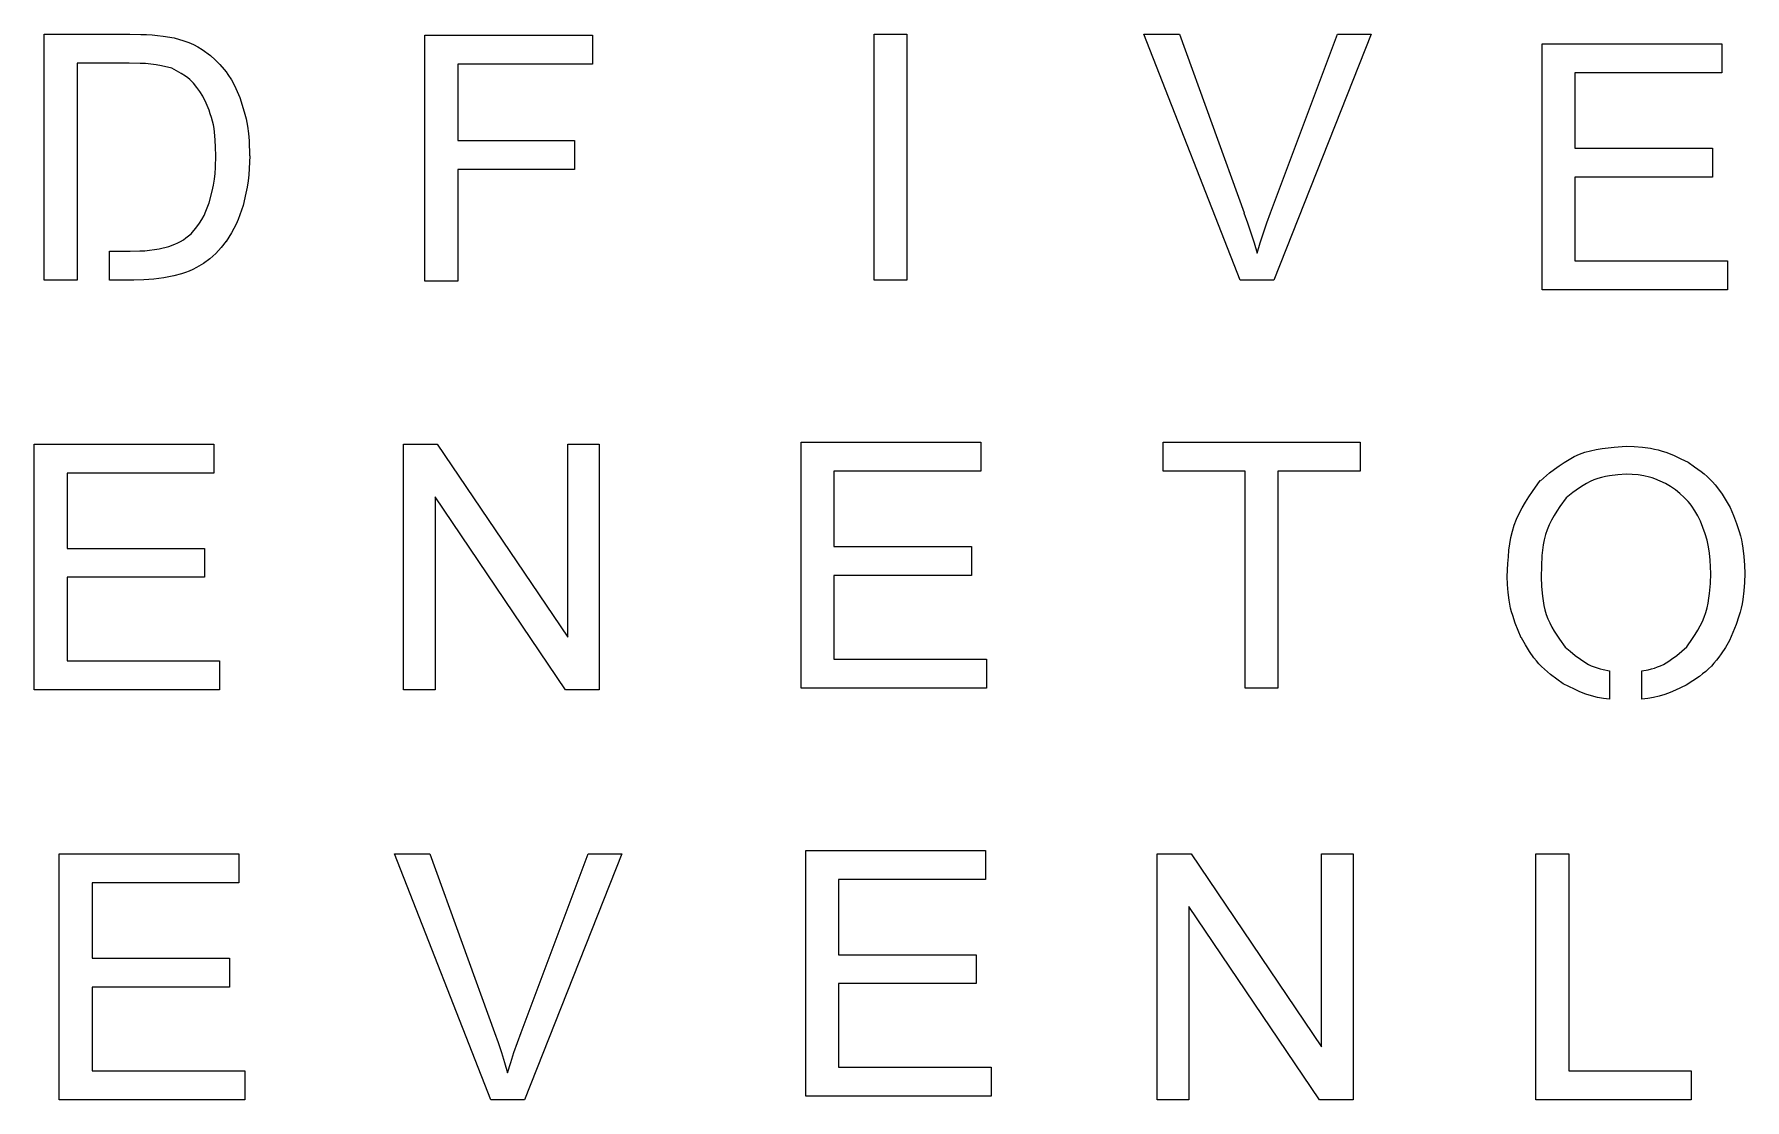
# Model space of a CAD drawing. Extents: x 21 to 191, y 19 to 188.
# Drawn here: x 117.4 to 190.7, y 107.3 to 152.9 of the extents above; entities that cross this region are included whole.
import ezdxf

# ---------------------------------------------------------------- set-up
doc = ezdxf.new("R2010")
doc.units = 0

msp = doc.modelspace()

# ---------------------------------------------------------------- linework, layer by layer
at = {"layer": 'Layer 1'}
for p, q in [((117.848, 142.383), (117.848, 152.921)), ((117.848, 152.921), (121.516, 152.921)), ((121.516, 152.921), (121.516, 152.921)), ((121.516, 152.921), (121.993, 152.9163)), ((121.993, 152.9163), (122.23106, 152.9088)), ((122.23106, 152.9088), (122.46854, 152.89536)), ((122.46854, 152.89536), (122.70534, 152.87328)), ((122.70534, 152.87328), (122.94137, 152.84352)), ((122.94137, 152.84352), (123.41216, 152.7696)), ((123.41216, 152.7696), (123.412, 152.77)), ((123.412, 152.77), (123.83447, 152.645683)), ((123.83447, 152.645683), (124.04033, 152.572723)), ((124.04033, 152.572723), (124.23978, 152.487283)), ((134.167, 142.341), (134.167, 152.88)), ((134.167, 152.88), (141.351, 152.88)), ((141.351, 152.88), (141.351, 151.636)), ((153.413, 142.384), (153.413, 152.923)), ((153.413, 152.923), (154.823, 152.923)), ((154.823, 152.923), (154.823, 142.384)), ((169.101, 142.384), (164.975, 152.923)), ((164.975, 152.923), (166.501, 152.923)), ((166.501, 152.923), (169.26877, 145.26704)), ((170.40182, 145.267275), (173.27856, 152.923235)), ((174.717, 152.923), (170.54718, 142.3844)), ((173.27856, 152.923235), (174.717, 152.923)), ((182.044, 141.972), (182.044, 152.511)), ((182.044, 152.511), (189.744, 152.511)), ((189.744, 152.511), (189.744, 151.267)), ((124.23978, 152.487283), (124.43118, 152.385237)), ((124.43118, 152.385237), (124.61579, 152.26956)), ((124.61579, 152.26956), (124.97376, 152.015549)), ((124.97376, 152.015549), (124.974, 152.015)), ((124.974, 152.015), (125.1751, 151.819932)), ((125.1751, 151.819932), (125.37058, 151.620928)), ((121.4935, 151.679509), (119.256, 151.679)), ((119.256, 151.679), (119.257, 142.383)), ((121.95605, 151.674909), (121.4935, 151.679509)), ((122.18635, 151.665309), (121.95605, 151.674909)), ((122.41539, 151.646109), (122.18635, 151.665309)), ((122.64278, 151.615389), (122.41539, 151.646109)), ((122.86852, 151.572189), (122.64278, 151.615389)), ((123.317, 151.464), (122.86852, 151.572189)), ((123.31733, 151.463474), (123.317, 151.464)), ((123.52115, 151.35634), (123.31733, 151.463474)), ((123.72002, 151.243734), (123.52115, 151.35634)), ((123.90899, 151.119993), (123.72002, 151.243734)), ((123.99819, 151.051833), (123.90899, 151.119993)), ((124.08359, 150.978873), (123.99819, 151.051833)), ((125.37058, 151.620928), (125.5548, 151.414245)), ((125.5548, 151.414245), (125.6411, 151.306727)), ((125.6411, 151.306727), (125.7226, 151.19585)), ((125.7226, 151.19585), (125.86966, 150.963535)), ((141.351, 151.636), (135.576, 151.636)), ((135.576, 151.636), (135.576, 148.373)), ((189.744, 151.267), (183.453, 151.267)), ((183.453, 151.267), (183.453, 148.039)), ((124.24085, 150.819612), (124.08359, 150.978873)), ((124.38491, 150.645568), (124.24085, 150.819612)), ((124.52014, 150.461732), (124.38491, 150.645568)), ((124.651, 150.273), (124.52014, 150.461732)), ((125.86966, 150.963535), (126.00043, 150.719988)), ((126.00043, 150.719988), (126.12034, 150.468953)), ((126.12034, 150.468953), (126.23481, 150.214175)), ((124.65129, 150.273353), (124.651, 150.273)), ((124.78565, 149.970672), (124.65129, 150.273353)), ((124.9108, 149.665878), (124.78565, 149.970672)), ((124.9671, 149.512089), (124.9108, 149.665878)), ((126.23481, 150.214175), (126.235, 150.215)), ((126.235, 150.215), (126.41912, 149.602053)), ((126.41912, 149.602053), (126.49672, 149.293227)), ((125.0175, 149.356957), (124.9671, 149.512089)), ((125.0611, 149.200288), (125.0175, 149.356957)), ((125.097, 149.041796), (125.0611, 149.200288)), ((125.1261, 148.881671), (125.097, 149.041796)), ((125.1484, 148.720106), (125.1261, 148.881671)), ((126.49672, 149.293227), (126.55782, 148.981522)), ((126.55782, 148.981522), (126.59952, 148.666553)), ((125.1775, 148.393521), (125.1484, 148.720106)), ((125.192, 148.063577), (125.1775, 148.393521)), ((126.59952, 148.666553), (126.62572, 148.348992)), ((126.62572, 148.348992), (126.65292, 147.709645)), ((135.576, 148.373), (140.574, 148.373)), ((140.574, 148.373), (140.574, 147.129)), ((125.18459, 147.216424), (125.20009, 147.731837)), ((125.2, 147.732), (125.192, 148.063577)), ((125.20009, 147.731837), (125.2, 147.732)), ((126.653, 147.709), (126.6355, 147.169876)), ((126.65292, 147.709645), (126.653, 147.709)), ((183.453, 148.039), (189.345, 148.039)), ((189.345, 148.039), (189.345, 146.803)), ((125.10019, 146.451992), (125.14089, 146.705043)), ((125.14089, 146.705043), (125.16809, 146.960013)), ((125.16809, 146.960013), (125.18459, 147.216424)), ((126.5899, 146.634495), (126.5482, 146.369349)), ((126.618, 146.901466), (126.5899, 146.634495)), ((126.6355, 147.169876), (126.618, 146.901466)), ((135.576, 147.129), (135.576, 142.341)), ((140.574, 147.129), (135.576, 147.129)), ((189.345, 146.803), (183.453, 146.803)), ((183.453, 146.803), (183.453, 143.216)), ((124.92, 145.701), (125.04679, 146.200669)), ((125.04679, 146.200669), (125.10019, 146.451992)), ((126.4948, 146.105739), (126.36908, 145.581206)), ((126.5482, 146.369349), (126.4948, 146.105739)), ((124.60814, 144.988914), (124.69834, 145.159983)), ((124.69834, 145.159983), (124.77784, 145.337099)), ((124.77784, 145.337099), (124.91977, 145.701507)), ((124.91977, 145.701507), (124.92, 145.701)), ((126.23056, 145.177041), (126.15396, 144.978325)), ((126.369, 145.581), (126.23056, 145.177041)), ((126.36908, 145.581206), (126.369, 145.581)), ((169.26877, 145.26704), (169.268, 145.267)), ((169.268, 145.267), (169.41895, 144.839137)), ((170.24602, 144.839988), (170.40182, 145.267275)), ((124.139, 144.368), (124.38928, 144.669337)), ((124.38928, 144.669337), (124.50463, 144.825718)), ((124.50463, 144.825718), (124.60814, 144.988914)), ((125.97446, 144.594045), (125.8693, 144.408961)), ((126.06956, 144.783641), (125.97446, 144.594045)), ((126.15396, 144.978325), (126.06956, 144.783641)), ((169.41895, 144.839137), (169.56398, 144.409451)), ((170.09692, 144.410494), (170.24602, 144.839988)), ((122.57134, 143.69114), (122.77613, 143.72858)), ((122.77613, 143.72858), (123.18357, 143.82074)), ((123.18357, 143.82074), (123.184, 143.821)), ((123.184, 143.821), (123.44515, 143.91988)), ((123.44515, 143.91988), (123.57204, 143.97556)), ((123.57204, 143.97556), (123.69456, 144.03892)), ((123.69456, 144.03892), (123.81146, 144.11188)), ((123.81146, 144.11188), (123.92341, 144.19252)), ((123.92341, 144.19252), (124.13916, 144.368005)), ((124.13916, 144.368005), (124.139, 144.368)), ((125.42978, 143.778782), (125.31831, 143.649472)), ((125.643, 144.047), (125.42978, 143.778782)), ((125.8693, 144.408961), (125.64297, 144.046281)), ((125.64297, 144.046281), (125.643, 144.047)), ((169.56398, 144.409451), (169.69883, 143.976596)), ((169.69883, 143.976596), (169.82736, 143.541725)), ((169.828, 143.542), (169.95906, 143.977351)), ((169.95906, 143.977351), (170.09692, 144.410494)), ((120.642, 142.383), (120.642, 143.627)), ((120.642, 143.627), (121.531, 143.627)), ((121.531, 143.627), (121.9495, 143.6345)), ((121.531, 143.627), (121.531, 143.627)), ((121.9495, 143.6345), (122.15788, 143.64506)), ((122.15788, 143.64506), (122.36529, 143.6633)), ((122.36529, 143.6633), (122.57134, 143.69114)), ((124.673, 143.09), (124.37169, 142.919508)), ((124.67329, 143.09086), (124.673, 143.09)), ((124.9457, 143.299944), (124.67329, 143.09086)), ((125.07656, 143.409765), (124.9457, 143.299944)), ((125.20112, 143.525923), (125.07656, 143.409765)), ((125.31831, 143.649472), (125.20112, 143.525923)), ((169.82736, 143.541725), (169.828, 143.542)), ((183.453, 143.216), (189.991, 143.216)), ((189.991, 143.216), (189.991, 141.972)), ((119.257, 142.383), (117.848, 142.383)), ((121.69123, 142.38344), (120.642, 142.383)), ((122.12273, 142.394), (121.69123, 142.38344)), ((122.3378, 142.40552), (122.12273, 142.394)), ((122.55219, 142.4228), (122.3378, 142.40552)), ((122.76561, 142.44872), (122.55219, 142.4228)), ((122.97816, 142.48232), (122.76561, 142.44872)), ((123.402, 142.562), (122.97816, 142.48232)), ((123.73559, 142.656468), (123.40169, 142.561428)), ((123.40169, 142.561428), (123.402, 142.562)), ((123.89993, 142.710228), (123.73559, 142.656468)), ((124.06106, 142.770708), (123.89993, 142.710228)), ((124.21812, 142.840788), (124.06106, 142.770708)), ((124.37169, 142.919508), (124.21812, 142.840788)), ((135.576, 142.341), (134.167, 142.341)), ((154.823, 142.384), (153.413, 142.384)), ((170.54718, 142.3844), (169.101, 142.384)), ((189.991, 141.972), (182.044, 141.972)), ((117.419, 124.82), (117.419, 135.359)), ((117.419, 135.359), (125.119, 135.359)), ((125.119, 135.359), (125.119, 134.115)), ((133.249, 124.82), (133.249, 135.359)), ((133.249, 135.359), (134.695, 135.359)), ((134.695, 135.359), (140.28865, 127.08481)), ((140.28865, 127.08481), (140.288, 135.359)), ((140.288, 135.359), (141.639, 135.359)), ((141.639, 135.359), (141.639, 124.82)), ((150.286, 124.898), (150.286, 135.437)), ((150.286, 135.437), (157.986, 135.437)), ((157.986, 135.437), (157.986, 134.193)), ((165.805, 134.193), (165.805, 135.437)), ((165.805, 135.437), (174.247, 135.437)), ((174.247, 135.437), (174.247, 134.193)), ((183.41756, 134.819922), (183.64407, 134.920432)), ((183.64407, 134.920432), (183.87787, 135.003952)), ((183.87787, 135.003952), (184.11816, 135.071152)), ((184.11816, 135.071152), (184.36408, 135.124912)), ((184.36408, 135.124912), (184.61466, 135.168112)), ((184.61466, 135.168112), (184.86892, 135.202672)), ((184.86892, 135.202672), (185.126, 135.230512)), ((185.126, 135.230512), (185.64481, 135.274672)), ((185.64481, 135.274672), (185.644, 135.275)), ((185.644, 135.275), (185.9942, 135.25388)), ((185.9942, 135.25388), (186.34218, 135.22412)), ((186.34218, 135.22412), (186.68559, 135.17804)), ((186.68559, 135.17804), (186.85488, 135.14636)), ((186.85488, 135.14636), (187.02222, 135.107)), ((187.02222, 135.107), (187.18743, 135.05996)), ((187.18743, 135.05996), (187.3506, 135.00524)), ((187.3506, 135.00524), (187.67189, 134.877275)), ((157.986, 134.193), (151.695, 134.193)), ((151.695, 134.193), (151.695, 130.966)), ((169.314, 134.193), (165.805, 134.193)), ((169.314, 124.898), (169.314, 134.193)), ((170.723, 134.193), (170.723, 124.898)), ((174.247, 134.193), (170.723, 134.193)), ((182.3682, 134.118561), (182.57027, 134.277534)), ((182.57027, 134.277534), (182.77525, 134.429498)), ((182.77525, 134.429498), (182.98411, 134.572055)), ((182.98411, 134.572055), (183.19792, 134.702997)), ((183.19792, 134.702997), (183.41756, 134.819922)), ((187.67189, 134.877275), (187.98853, 134.73203)), ((187.98853, 134.73203), (188.30285, 134.578145)), ((188.30285, 134.578145), (188.303, 134.578)), ((188.303, 134.578), (188.58209, 134.383604)), ((188.58209, 134.383604), (188.8544, 134.182969)), ((188.8544, 134.182969), (188.98585, 134.078331)), ((125.119, 134.115), (118.828, 134.115)), ((118.828, 134.115), (118.828, 130.887)), ((181.63767, 133.329978), (181.96828, 133.789424)), ((181.96828, 133.789424), (181.969, 133.789)), ((181.969, 133.789), (182.3682, 134.118561)), ((183.65062, 133.48721), (183.36163, 133.278414)), ((183.79846, 133.5834), (183.65062, 133.48721)), ((183.94931, 133.67172), (183.79846, 133.5834)), ((184.10375, 133.7514), (183.94931, 133.67172)), ((184.26246, 133.82052), (184.10375, 133.7514)), ((184.42573, 133.87812), (184.26246, 133.82052)), ((184.59317, 133.92516), (184.42573, 133.87812)), ((184.76429, 133.96356), (184.59317, 133.92516)), ((184.93843, 133.99428), (184.76429, 133.96356)), ((185.29329, 134.0394), (184.93843, 133.99428)), ((185.653, 134.073), (185.29329, 134.0394)), ((185.65335, 134.072902), (185.653, 134.073)), ((185.905, 134.056582), (185.65335, 134.072902)), ((186.15489, 134.033542), (185.905, 134.056582)), ((186.4012, 133.998022), (186.15489, 134.033542)), ((186.64208, 133.944262), (186.4012, 133.998022)), ((186.75994, 133.908742), (186.64208, 133.944262)), ((186.87626, 133.867462), (186.75994, 133.908742)), ((187.10491, 133.770692), (186.87626, 133.867462)), ((187.32988, 133.661062), (187.10491, 133.770692)), ((187.553, 133.545), (187.32988, 133.661062)), ((187.75502, 133.39455), (187.55285, 133.545266)), ((187.55285, 133.545266), (187.553, 133.545)), ((188.98585, 134.078331), (189.11303, 133.969853)), ((189.11303, 133.969853), (189.23507, 133.856672)), ((189.23507, 133.856672), (189.35109, 133.738018)), ((189.35109, 133.738018), (189.46062, 133.613413)), ((189.46062, 133.613413), (189.56413, 133.483432)), ((189.56413, 133.483432), (189.75679, 133.210318)), ((134.6, 133.101), (134.6, 124.82)), ((140.194, 124.82), (134.6, 133.101)), ((181.18658, 132.624873), (181.32753, 132.863236)), ((181.32753, 132.863236), (181.47877, 133.097951)), ((181.47877, 133.097951), (181.63767, 133.329978)), ((183.078, 133.058), (182.81045, 132.678616)), ((183.36163, 133.278414), (183.07748, 133.057619)), ((183.07748, 133.057619), (183.078, 133.058)), ((187.95185, 133.239225), (187.75502, 133.39455)), ((188.13801, 133.07478), (187.95185, 133.239225)), ((188.22531, 132.98742), (188.13801, 133.07478)), ((188.30781, 132.89622), (188.22531, 132.98742)), ((188.38541, 132.80118), (188.30781, 132.89622)), ((188.45821, 132.70201), (188.38541, 132.80118)), ((188.59344, 132.494367), (188.45821, 132.70201)), ((189.75679, 133.210318), (189.93587, 132.924916)), ((189.93587, 132.924916), (190.10826, 132.633274)), ((180.8505, 131.879065), (180.9456, 132.133652)), ((180.9456, 132.133652), (181.05843, 132.381998)), ((181.05843, 132.381998), (181.18658, 132.624873)), ((182.45006, 132.095524), (182.35026, 131.894217)), ((182.56162, 132.2928), (182.45006, 132.095524)), ((182.68249, 132.486908), (182.56162, 132.2928)), ((182.81045, 132.678616), (182.68249, 132.486908)), ((188.71829, 132.277892), (188.59344, 132.494367)), ((188.838, 132.057), (188.71829, 132.277892)), ((188.9383, 131.785678), (188.83799, 132.057544)), ((188.83799, 132.057544), (188.838, 132.057)), ((190.10826, 132.633274), (190.108, 132.634)), ((190.108, 132.634), (190.2472, 132.293879)), ((190.2472, 132.293879), (190.37836, 131.952031)), ((180.6623, 131.080458), (180.7108, 131.351652)), ((180.7108, 131.351652), (180.7729, 131.618143)), ((180.7729, 131.618143), (180.8505, 131.879065)), ((182.13866, 131.260534), (182.09496, 131.040027)), ((182.19496, 131.476818), (182.13866, 131.260534)), ((182.26486, 131.688205), (182.19496, 131.476818)), ((182.35026, 131.894217), (182.26486, 131.688205)), ((189.0324, 131.51266), (188.9383, 131.785678)), ((189.1149, 131.237242), (189.0324, 131.51266)), ((189.1789, 130.958272), (189.1149, 131.237242)), ((190.37836, 131.952031), (190.49342, 131.60663)), ((190.49342, 131.60663), (190.54292, 131.432106)), ((190.54292, 131.432106), (190.58462, 131.255949)), ((190.58462, 131.255949), (190.61952, 131.078257)), ((118.828, 130.887), (124.72, 130.887)), ((124.72, 130.887), (124.72, 129.651)), ((151.695, 130.966), (157.587, 130.966)), ((157.587, 130.966), (157.587, 129.729)), ((180.576, 130.246332), (180.5973, 130.52703)), ((180.5973, 130.52703), (180.6254, 130.805328)), ((180.6254, 130.805328), (180.6623, 131.080458)), ((182.03866, 130.588645), (182.01146, 130.127375)), ((182.06196, 130.815872), (182.03866, 130.588645)), ((182.09496, 131.040027), (182.06196, 130.815872)), ((189.2226, 130.675174), (189.1789, 130.958272)), ((189.2498, 130.388908), (189.2226, 130.675174)), ((190.61952, 131.078257), (190.64762, 130.899125)), ((190.64762, 130.899125), (190.68742, 130.537309)), ((190.68742, 130.537309), (190.71262, 130.172133)), ((180.544, 129.681), (180.576, 130.246332)), ((182.01146, 130.127375), (181.99886, 129.661209)), ((189.277, 129.811), (189.2498, 130.388908)), ((189.25658, 129.381326), (189.27698, 129.810436)), ((189.27698, 129.810436), (189.277, 129.811)), ((190.731, 129.805), (190.7126, 129.432144)), ((190.71262, 130.172133), (190.73012, 129.805325)), ((190.73012, 129.805325), (190.731, 129.805)), ((124.72, 129.651), (118.828, 129.651)), ((118.828, 129.651), (118.828, 126.064)), ((157.587, 129.729), (151.695, 129.729)), ((151.695, 129.729), (151.695, 126.142)), ((180.56436, 129.339455), (180.54396, 129.681111)), ((180.54396, 129.681111), (180.544, 129.681)), ((180.59156, 128.99943), (180.56436, 129.339455)), ((181.99886, 129.661209), (181.998, 129.661)), ((181.998, 129.661), (182.0213, 129.248592)), ((182.0213, 129.248592), (182.0582, 128.840793)), ((189.22258, 128.956631), (189.25658, 129.381326)), ((190.6864, 129.061016), (190.6447, 128.693535)), ((190.7126, 129.432144), (190.6864, 129.061016)), ((180.63326, 128.662669), (180.59156, 128.99943)), ((180.66136, 128.496017), (180.63326, 128.662669)), ((180.69626, 128.330804), (180.66136, 128.496017)), ((180.73796, 128.167128), (180.69626, 128.330804)), ((182.0582, 128.840793), (182.0854, 128.639966)), ((182.0854, 128.639966), (182.1203, 128.442018)), ((182.1203, 128.442018), (182.1649, 128.247526)), ((189.06338, 128.138056), (189.11868, 128.337444)), ((189.11868, 128.337444), (189.16238, 128.540672)), ((189.16238, 128.540672), (189.19638, 128.747259)), ((189.19638, 128.747259), (189.22258, 128.956631)), ((190.5787, 128.331431), (190.5341, 128.152875)), ((190.6156, 128.511715), (190.5787, 128.331431)), ((190.6447, 128.693535), (190.6156, 128.511715)), ((180.78546, 128.004891), (180.73796, 128.167128)), ((180.89634, 127.683874), (180.78546, 128.004891)), ((181.02158, 127.366121), (180.89634, 127.683874)), ((182.1649, 128.247526), (182.2212, 128.05697)), ((182.2212, 128.05697), (182.2901, 127.870926)), ((182.2901, 127.870926), (182.3716, 127.689394)), ((182.3716, 127.689394), (182.4647, 127.511798)), ((188.71805, 127.382648), (188.82088, 127.566005)), ((188.82088, 127.566005), (188.91398, 127.752625)), ((188.91398, 127.752625), (188.99548, 127.943084)), ((188.99548, 127.943084), (189.06338, 128.138056)), ((190.36173, 127.626422), (190.22398, 127.280638)), ((190.4827, 127.976047), (190.36173, 127.626422)), ((190.5341, 128.152875), (190.4827, 127.976047)), ((181.154, 127.05), (181.02158, 127.366121)), ((181.15471, 127.049582), (181.154, 127.05)), ((181.32583, 126.756692), (181.15471, 127.049582)), ((182.4647, 127.511798), (182.56704, 127.337465)), ((182.56704, 127.337465), (182.67676, 127.165725)), ((182.67676, 127.165725), (182.79201, 126.995905)), ((182.79201, 126.995905), (183.03172, 126.659624)), ((188.249, 126.669), (188.49124, 127.023232)), ((188.49124, 127.023232), (188.60755, 127.20198)), ((188.60755, 127.20198), (188.71805, 127.382648)), ((190.077, 126.937), (189.89977, 126.645934)), ((190.07778, 126.936773), (190.077, 126.937)), ((190.22398, 127.280638), (190.07778, 126.936773)), ((151.695, 126.142), (158.233, 126.142)), ((158.233, 126.142), (158.233, 124.898)), ((181.50375, 126.46985), (181.32583, 126.756692)), ((181.69525, 126.195104), (181.50375, 126.46985)), ((181.79818, 126.064163), (181.69525, 126.195104)), ((183.03172, 126.659624), (183.032, 126.66)), ((183.032, 126.66), (183.24571, 126.47626)), ((183.24571, 126.47626), (183.46195, 126.298376)), ((183.46195, 126.298376), (183.68332, 126.132203)), ((183.68332, 126.132203), (183.91227, 125.983694)), ((187.47661, 126.0546), (187.59118, 126.13236)), ((187.59118, 126.13236), (187.81469, 126.301125)), ((187.81469, 126.301125), (188.03296, 126.482081)), ((188.03296, 126.482081), (188.24861, 126.669085)), ((188.24861, 126.669085), (188.249, 126.669)), ((189.61864, 126.223639), (189.51756, 126.089914)), ((189.71564, 126.361396), (189.61864, 126.223639)), ((189.89977, 126.645934), (189.71564, 126.361396)), ((118.828, 126.064), (125.366, 126.064)), ((125.366, 126.064), (125.366, 124.82)), ((181.90702, 125.938597), (181.79818, 126.064163)), ((182.02237, 125.818792), (181.90702, 125.938597)), ((182.14372, 125.704362), (182.02237, 125.818792)), ((182.4008, 125.488463), (182.14372, 125.704362)), ((182.67146, 125.284659), (182.4008, 125.488463)), ((183.91227, 125.983694), (184.03043, 125.917454)), ((184.03043, 125.917454), (184.1514, 125.857934)), ((184.1514, 125.857934), (184.27557, 125.806094)), ((184.27557, 125.806094), (184.40285, 125.760974)), ((184.40285, 125.760974), (184.53294, 125.722574)), ((184.53294, 125.722574), (184.66545, 125.689934)), ((184.66545, 125.689934), (184.93679, 125.639054)), ((184.93679, 125.639054), (184.937, 124.42)), ((186.322, 125.637), (186.59692, 125.68788)), ((186.322, 124.42), (186.322, 125.637)), ((186.322, 125.637), (186.322, 125.637)), ((186.59692, 125.68788), (186.73128, 125.72052)), ((186.73128, 125.72052), (186.86302, 125.75892)), ((186.86302, 125.75892), (186.99195, 125.80404)), ((186.99195, 125.80404), (187.11767, 125.85588)), ((187.11767, 125.85588), (187.2402, 125.9154)), ((187.2402, 125.9154), (187.35971, 125.98164)), ((187.35971, 125.98164), (187.47661, 126.0546)), ((188.78998, 125.402857), (188.51079, 125.208749)), ((188.92473, 125.504519), (188.78998, 125.402857)), ((189.05511, 125.610404), (188.92473, 125.504519)), ((189.18016, 125.721282), (189.05511, 125.610404)), ((189.29909, 125.838016), (189.18016, 125.721282)), ((189.41133, 125.961085), (189.29909, 125.838016)), ((189.51756, 126.089914), (189.41133, 125.961085)), ((125.366, 124.82), (117.419, 124.82)), ((134.6, 124.82), (133.249, 124.82)), ((141.639, 124.82), (140.194, 124.82)), ((158.233, 124.898), (150.286, 124.898)), ((170.723, 124.898), (169.314, 124.898)), ((182.949, 125.087), (182.67146, 125.284659)), ((183.42656, 124.850746), (182.94868, 125.087477)), ((182.94868, 125.087477), (182.949, 125.087)), ((183.66811, 124.74198), (183.42656, 124.850746)), ((183.91287, 124.64464), (183.66811, 124.74198)), ((184.16179, 124.56304), (183.91287, 124.64464)), ((187.53284, 124.715533), (187.29827, 124.629133)), ((187.76488, 124.812013), (187.53284, 124.715533)), ((188.225, 125.021), (187.76488, 124.812013)), ((188.51079, 125.208749), (188.22451, 125.021265)), ((188.22451, 125.021265), (188.225, 125.021)), ((184.41586, 124.49968), (184.16179, 124.56304)), ((184.67459, 124.4536), (184.41586, 124.49968)), ((184.937, 124.42), (184.67459, 124.4536)), ((184.937, 124.42), (184.937, 124.42)), ((186.57263, 124.453453), (186.322, 124.42)), ((186.81846, 124.496653), (186.57263, 124.453453)), ((187.0604, 124.555213), (186.81846, 124.496653)), ((187.29827, 124.629133), (187.0604, 124.555213)), ((118.494, 107.256), (118.494, 117.794)), ((118.494, 117.794), (126.194, 117.794)), ((126.194, 117.794), (126.194, 116.551)), ((136.982, 107.256), (132.85578, 117.7946)), ((132.85578, 117.7946), (134.381, 117.794)), ((134.381, 117.794), (137.14877, 110.13804)), ((138.28182, 110.13828), (141.15856, 117.79424)), ((142.597, 117.794), (138.42718, 107.2554)), ((141.15856, 117.79424), (142.597, 117.794)), ((150.483, 107.404), (150.483, 117.942)), ((150.483, 117.942), (158.184, 117.942)), ((158.184, 117.942), (158.184, 116.699)), ((165.553, 107.256), (165.553, 117.794)), ((165.553, 117.794), (166.999, 117.794)), ((166.999, 117.794), (172.59265, 109.51981)), ((172.59265, 109.51981), (172.592, 117.794)), ((172.592, 117.794), (173.944, 117.794)), ((173.944, 117.794), (173.944, 107.256)), ((181.779, 107.256), (181.779, 117.794)), ((181.779, 117.794), (183.188, 117.794)), ((183.188, 117.794), (183.188, 108.499)), ((158.184, 116.699), (151.893, 116.699)), ((151.893, 116.699), (151.893, 113.471)), ((126.194, 116.551), (119.903, 116.551)), ((119.903, 116.551), (119.903, 113.323)), ((166.904, 115.537), (166.904, 107.256)), ((172.498, 107.256), (166.904, 115.537)), ((119.903, 113.323), (125.795, 113.323)), ((125.795, 113.323), (125.795, 112.086)), ((151.893, 113.471), (157.784, 113.471)), ((157.784, 113.471), (157.784, 112.235)), ((157.784, 112.235), (151.893, 112.235)), ((151.893, 112.235), (151.893, 108.647)), ((125.795, 112.086), (119.903, 112.086)), ((119.903, 112.086), (119.903, 108.499)), ((137.14877, 110.13804), (137.149, 110.138)), ((137.149, 110.138), (137.29995, 109.71014)), ((138.12602, 109.71099), (138.28182, 110.13828)), ((137.29995, 109.71014), (137.44498, 109.28045)), ((137.44498, 109.28045), (137.57983, 108.8476)), ((137.83906, 108.84836), (137.97692, 109.2815)), ((137.97692, 109.2815), (138.12602, 109.71099)), ((137.57983, 108.8476), (137.70836, 108.41272)), ((137.708, 108.413), (137.83906, 108.84836)), ((151.893, 108.647), (158.431, 108.647)), ((158.431, 108.647), (158.431, 107.404)), ((119.903, 108.499), (126.441, 108.499)), ((126.441, 108.499), (126.441, 107.256)), ((137.70836, 108.41272), (137.708, 108.413)), ((183.188, 108.499), (188.433, 108.499)), ((188.433, 108.499), (188.433, 107.256)), ((126.441, 107.256), (118.494, 107.256)), ((138.42718, 107.2554), (136.982, 107.256)), ((158.431, 107.404), (150.483, 107.404)), ((166.904, 107.256), (165.553, 107.256)), ((173.944, 107.256), (172.498, 107.256)), ((188.433, 107.256), (181.779, 107.256))]:
    msp.add_line(p, q, dxfattribs=at)

doc.saveas('drawing.dxf')
